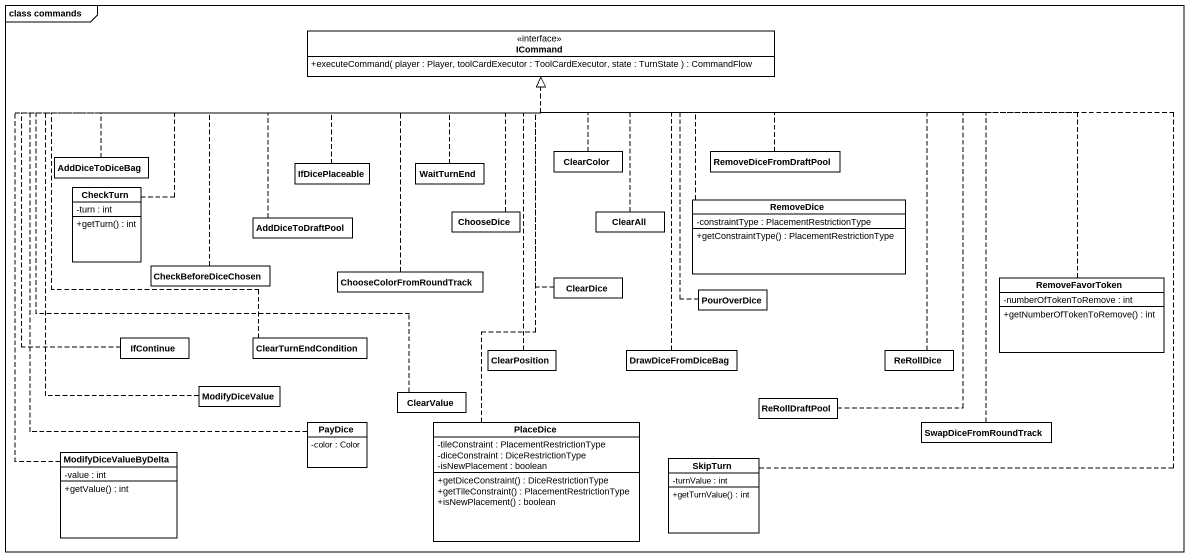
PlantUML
@startuml
mainframe class commands
hide circle
hide empty members
skinparam classAttributeIconSize 0
interface ICommand {
  +executeCommand( player : Player, toolCardExecutor : ToolCardExecutor, state : TurnState ) : CommandFlow
}
class AddDiceToDiceBag
class IfDicePlaceable
class WaitTurnEnd
class ClearColor
class RemoveDiceFromDraftPool
class CheckTurn {
  -turn : int
  +getTurn() : int
}
class ChooseDice
class ClearAll
class RemoveDice {
  -constraintType : PlacementRestrictionType
  +getConstraintType() : PlacementRestrictionType
}
class AddDiceToDraftPool
class CheckBeforeDiceChosen
class ChooseColorFromRoundTrack
class ClearDice
class PourOverDice
class RemoveFavorToken {
  -numberOfTokenToRemove : int
  +getNumberOfTokenToRemove() : int
}
class IfContinue
class ClearTurnEndCondition
class ClearPosition
class DrawDiceFromDiceBag
class ReRollDice
class ModifyDiceValue
class ClearValue
class ReRollDraftPool
class PayDice {
  -color : Color
}
class PlaceDice {
  -tileConstraint : PlacementRestrictionType
  -diceConstraint : DiceRestrictionType
  -isNewPlacement : boolean
  +getDiceConstraint() : DiceRestrictionType
  +getTileConstraint() : PlacementRestrictionType
  +isNewPlacement() : boolean
}
class SwapDiceFromRoundTrack
class ModifyDiceValueByDelta {
  -value : int
  +getValue() : int
}
class SkipTurn {
  -turnValue : int
  +getTurnValue() : int
}
AddDiceToDiceBag .right.|> ICommand
IfDicePlaceable .right.|> ICommand
WaitTurnEnd .up.|> ICommand
ClearColor .up.|> ICommand
RemoveDiceFromDraftPool .left.|> ICommand
CheckTurn .right.|> ICommand
ChooseDice .up.|> ICommand
ClearAll .up.|> ICommand
RemoveDice .up.|> ICommand
AddDiceToDraftPool .up.|> ICommand
CheckBeforeDiceChosen .up.|> ICommand
ChooseColorFromRoundTrack .up.|> ICommand
ClearDice .up.|> ICommand
PourOverDice .up.|> ICommand
RemoveFavorToken .left.|> ICommand
IfContinue .up.|> ICommand
ClearTurnEndCondition .up.|> ICommand
ClearPosition .up.|> ICommand
DrawDiceFromDiceBag .up.|> ICommand
ReRollDice .up.|> ICommand
ModifyDiceValue .up.|> ICommand
ClearValue .up.|> ICommand
ReRollDraftPool .up.|> ICommand
PayDice .up.|> ICommand
PlaceDice .up.|> ICommand
SwapDiceFromRoundTrack .up.|> ICommand
ModifyDiceValueByDelta .up.|> ICommand
SkipTurn .up.|> ICommand
@enduml
